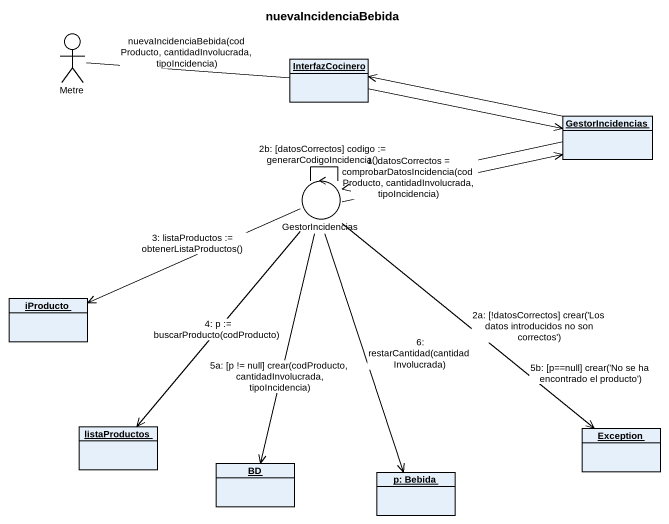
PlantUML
@startuml
title nuevaIncidenciaBebida
allowmixing
hide circle
hide empty members
actor Metre
object InterfazCocinero
object GestorIncidencias
control "GestorIncidencias" as GestorIncidencias_2
object iProducto
object listaProductos
object "Exception" as Exception_
object BD
object "p: Bebida" as p_Bebida
Metre -right- InterfazCocinero : nuevaIncidenciaBebida(codProducto, cantidadInvolucrada, tipoIncidencia)
InterfazCocinero -right-> GestorIncidencias
GestorIncidencias -left-> InterfazCocinero
GestorIncidencias -left-> GestorIncidencias_2
GestorIncidencias_2 -right-> GestorIncidencias
GestorIncidencias_2 -- GestorIncidencias_2 : 2b: [datosCorrectos] codigo := generarCodigoIncidencia()
GestorIncidencias_2 -- GestorIncidencias_2 : 1. datosCorrectos = comprobarDatosIncidencia(codProducto, cantidadInvolucrada, tipoIncidencia)
GestorIncidencias_2 -left-> iProducto : 3: listaProductos := obtenerListaProductos()
GestorIncidencias_2 --> listaProductos : 4: p := buscarProducto(codProducto)
GestorIncidencias_2 -- Exception_ : 5b: [p==null] crear('No se ha encontrado el producto')
GestorIncidencias_2 --> Exception_ : 2a: [!datosCorrectos] crear('Los datos introducidos no son correctos')
GestorIncidencias_2 --> BD : 5a: [p != null] crear(codProducto, cantidadInvolucrada, tipoIncidencia)
GestorIncidencias_2 --> p_Bebida : 6: restarCantidad(cantidadInvolucrada)
@enduml
